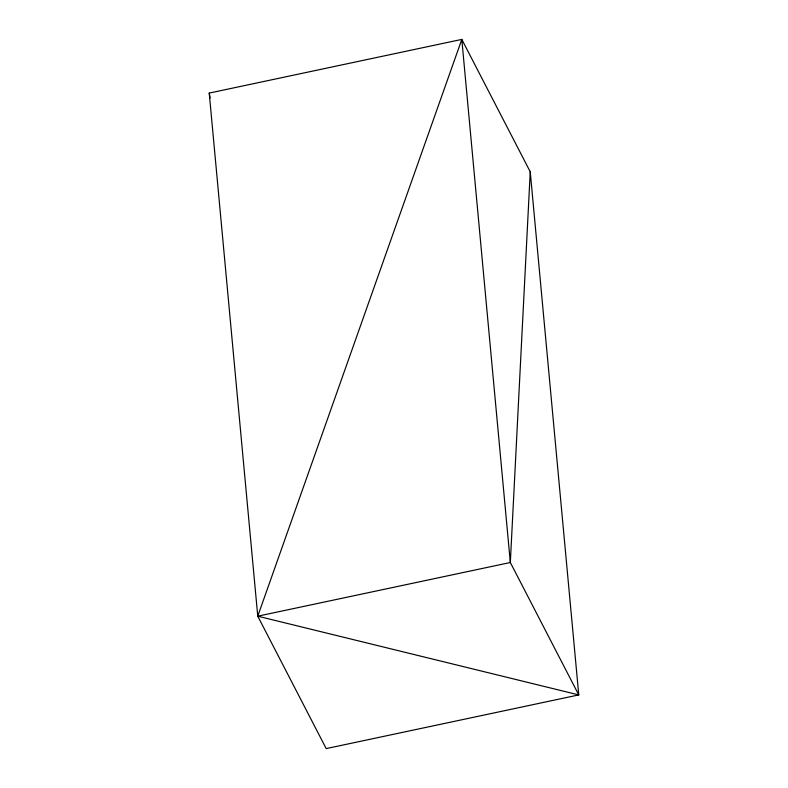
<?xml version="1.0" encoding="UTF-8"?>
<svg xmlns="http://www.w3.org/2000/svg" width="788" height="788" viewBox="0 0 788 788"><rect width="100%" height="100%" fill="white"/><g stroke="black" fill="none" stroke-linecap="round" stroke-linejoin="round"><path stroke-width="1.18" d="M530.245 171.814L510.329 562.504L578.766 694.918L326.193 748.6L257.755 616.186L209.234 93.082L461.807 39.4L530.245 171.814L578.766 694.918L257.755 616.186L461.807 39.4L510.329 562.504L257.755 616.186M209.234 93.082L210.101 97.929"/></g></svg>
